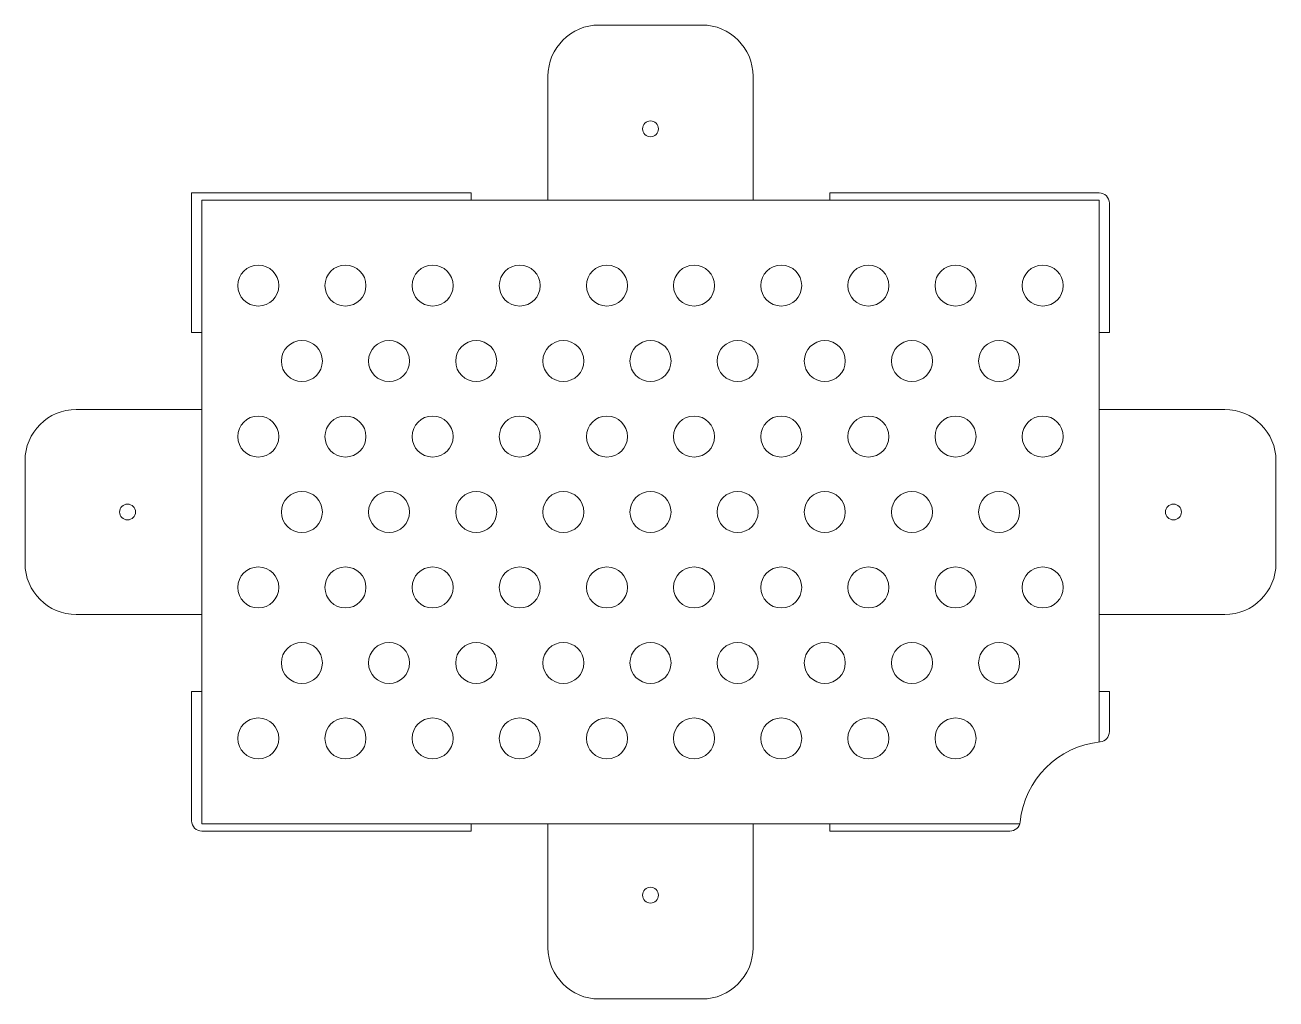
# Model space of a CAD drawing. Header units: millimetres. Extents: x -122 to 122, y -95 to 95.
import ezdxf

# ---------------------------------------------------------------- set-up
doc = ezdxf.new("R2010")
doc.units = ezdxf.units.MM

msp = doc.modelspace()

# ---------------------------------------------------------------- linework, layer by layer
at = {"color": 7, "linetype": 'Continuous', "lineweight": 15}
for p, q in [((10, 95), (-10, 95)), ((-20, 60.85), (-20, 85)), ((20, 60.85), (20, 85)), ((-35, 62.25), (-89.5, 62.25)), ((-89.5, 35), (-89.5, 62.25)), ((-35, 62.25), (-35, 60.85)), ((35, 62.25), (35, 60.85)), ((87.5, 62.25), (35, 62.25)), ((-87.5, 60.85), (-87.5, -60.85)), ((-87.5, 60.85), (87.5, 60.85)), ((87.5, 60.85), (87.5, -44.86)), ((89.5, 35), (89.5, 60.25)), ((-89.5, 35), (-87.5, 35)), ((89.5, 35), (87.5, 35)), ((-87.5, 20), (-112, 20)), ((112, 20), (87.5, 20)), ((-122, -10), (-122, 10)), ((122, -10), (122, 10)), ((-87.5, -20), (-112, -20)), ((112, -20), (87.5, -20)), ((-89.5, -60.25), (-89.5, -35)), ((-89.5, -35), (-87.5, -35)), ((89.5, -35), (87.5, -35)), ((89.5, -42.85), (89.5, -35)), ((-87.5, -60.85), (72.01, -60.85)), ((-35, -62.25), (-35, -60.85)), ((-20, -85), (-20, -60.85)), ((20, -85), (20, -60.85)), ((35, -62.25), (35, -60.85)), ((-35, -62.25), (-87.5, -62.25)), ((70.1, -62.25), (35, -62.25)), ((10, -95), (-10, -95))]:
    msp.add_line(p, q, dxfattribs=at)
for centre, radius in [((0, 74.75), 1.55), ((-76.5, 44.17), 4), ((-59.5, 44.17), 4), ((-42.5, 44.17), 4), ((-25.5, 44.17), 4), ((-8.5, 44.17), 4), ((8.5, 44.17), 4), ((25.5, 44.17), 4), ((42.5, 44.17), 4), ((59.5, 44.17), 4), ((76.5, 44.17), 4), ((-68, 29.44), 4), ((-51, 29.44), 4), ((-34, 29.44), 4), ((-17, 29.44), 4), ((0, 29.44), 4), ((17, 29.44), 4), ((34, 29.44), 4), ((51, 29.44), 4), ((68, 29.44), 4), ((-76.5, 14.72), 4), ((-59.5, 14.72), 4), ((-42.5, 14.72), 4), ((-25.5, 14.72), 4), ((-8.5, 14.72), 4), ((8.5, 14.72), 4), ((25.5, 14.72), 4), ((42.5, 14.72), 4), ((59.5, 14.72), 4), ((76.5, 14.72), 4), ((-68, 0), 4), ((-51, 0), 4), ((-34, 0), 4), ((-17, 0), 4), ((0, 0), 4), ((17, 0), 4), ((34, 0), 4), ((51, 0), 4), ((68, 0), 4), ((-102, 0), 1.55), ((102, 0), 1.55), ((-76.5, -14.72), 4), ((-59.5, -14.72), 4), ((-42.5, -14.72), 4), ((-25.5, -14.72), 4), ((-8.5, -14.72), 4), ((8.5, -14.72), 4), ((25.5, -14.72), 4), ((42.5, -14.72), 4), ((59.5, -14.72), 4), ((76.5, -14.72), 4), ((-68, -29.44), 4), ((-51, -29.44), 4), ((-34, -29.44), 4), ((-17, -29.44), 4), ((0, -29.44), 4), ((17, -29.44), 4), ((34, -29.44), 4), ((51, -29.44), 4), ((68, -29.44), 4), ((-76.5, -44.17), 4), ((-59.5, -44.17), 4), ((-42.5, -44.17), 4), ((-25.5, -44.17), 4), ((-8.5, -44.17), 4), ((8.5, -44.17), 4), ((25.5, -44.17), 4), ((42.5, -44.17), 4), ((59.5, -44.17), 4), ((0, -74.75), 1.55)]:
    msp.add_circle(centre, radius, dxfattribs=at)
for centre, radius, start, end in [((-10, 85), 10, 90, 180), ((10, 85), 10, 0, 90), ((87.5, 60.25), 2, 0, 90), ((-112, 10), 10, 90, 180), ((112, 10), 10, 0, 90), ((-112, -10), 10, 180, 270), ((112, -10), 10, 270, 0), ((87.5, -42.85), 2, 275.8868, 0), ((89.5, -62.25), 17.5, 95.8868, 174.1132), ((-87.5, -60.25), 2, 180, 270), ((70.1, -60.25), 2, 270, 354.1132), ((-10, -85), 10, 180, 270), ((10, -85), 10, 270, 0)]:
    msp.add_arc(centre, radius, start, end, dxfattribs=at)

doc.saveas('drawing.dxf')
